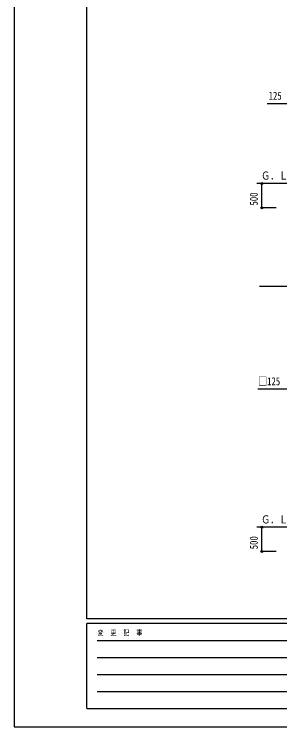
# Model space of a CAD drawing. Units: millimetres, scale not verified. Extents: x -21025 to 21025, y -14850 to 14850.
# Drawn here: x -21025 to -15547, y -14850 to -162 of the extents above; entities that cross this region are included whole.
import ezdxf
from ezdxf.enums import TextEntityAlignment as Align

# ---------------------------------------------------------------- set-up
doc = ezdxf.new("R2010")
doc.units = ezdxf.units.MM
doc.header["$LTSCALE"] = 60
for name, color, linetype in [('0-3_YKK_11', 7, 'Continuous'), ('0-6_YKK_A1', 4, 'Continuous'), ('0-7_YKK_D', 6, 'Continuous'), ('0-8_YKK_ZWAK', 7, 'Continuous')]:
    doc.layers.add(name, color=color, linetype=linetype)
doc.styles.add('ＭＳ ゴシック', font='')
doc.styles.get('ＭＳ ゴシック').set_extended_font_data('MS Gothic')

msp = doc.modelspace()

# ---------------------------------------------------------------- linework, layer by layer
at = {"layer": '0-3_YKK_11'}
msp.add_line((3935.91, -5775.32), (-15964.28, -5775.32), dxfattribs=at)
at = {"layer": '0-6_YKK_A1'}
for p, q in [((-15251.4, -3650.89), (-16021.4, -3650.89)), ((-15251.4, -10738), (-16021.4, -10738))]:
    msp.add_line(p, q, dxfattribs=at)
at = {"layer": '0-7_YKK_D'}
for p, q in [((-15918.9, -4150.89), (-15918.9, -3650.89)), ((-15618.9, -4150.89), (-15919.9, -4150.89)), ((-15918.9, -11238), (-15918.9, -10738)), ((-15618.9, -11238), (-15919.9, -11238))]:
    msp.add_line(p, q, dxfattribs=at)
for points in [[(-15126.4, -2005.89), (-15251.4, -2005.89), (-15808.4, -2005.89)], [(-15126.4, -7893), (-15251.4, -7893), (-16000.4, -7893)]]:
    msp.add_lwpolyline(points, dxfattribs=at)
for centre in [(-15918.9, -3650.89), (-15918.9, -4150.89), (-15918.9, -10738), (-15918.9, -11238)]:
    msp.add_circle(centre, 21.25, dxfattribs=at)
at = {"layer": '0-8_YKK_ZWAK'}
for p, q in [((-19524.9, -12625), (-19524.9, 13875)), ((19475.1, -12625), (-19524.9, -12625)), ((-6524.9, -12725), (-19524.9, -12725)), ((-19524.9, -14475), (-19524.9, -12725)), ((-19312.4, -13075), (-6774.9, -13075)), ((-19312.4, -13425), (-6774.9, -13425)), ((-19312.4, -13775), (-6774.9, -13775)), ((-19312.4, -14125), (-6774.9, -14125)), ((-19524.9, -14475), (-6524.9, -14475))]:
    msp.add_line(p, q, dxfattribs=at)
msp.add_lwpolyline([(-21025, -14850), (21025, -14850), (21025, 14850), (-21025, 14850)], close=True, dxfattribs=at)

# ---------------------------------------------------------------- texts
at = {"layer": '0-6_YKK_A1', "style": 'ＭＳ ゴシック', "width": 0.8}
for p in [(-15930.87, -3622.43), (-15930.87, -10709.55)]:
    msp.add_text('Ｇ．Ｌ', height=165, dxfattribs=at).set_placement(p, align=Align.BOTTOM_LEFT)
at = {"layer": '0-7_YKK_D', "style": 'ＭＳ ゴシック', "width": 0.8}
for s, p in [('125', (-15776.4, -1973.89)), ('□125', (-15992.4, -7861))]:
    msp.add_text(s, height=165, dxfattribs=at).set_placement(p, align=Align.BOTTOM_LEFT)
for p in [(-15950.9, -4104.89), (-15950.9, -11192)]:
    msp.add_text('500', height=165, rotation=90, dxfattribs=at).set_placement(p, align=Align.BOTTOM_LEFT)
at = {"layer": '0-8_YKK_ZWAK', "style": 'ＭＳ ゴシック', "width": 0.8}
msp.add_text('変  更  記  事', height=110, dxfattribs=at).set_placement((-19306.55, -13000), align=Align.BOTTOM_LEFT)

doc.saveas('drawing.dxf')
